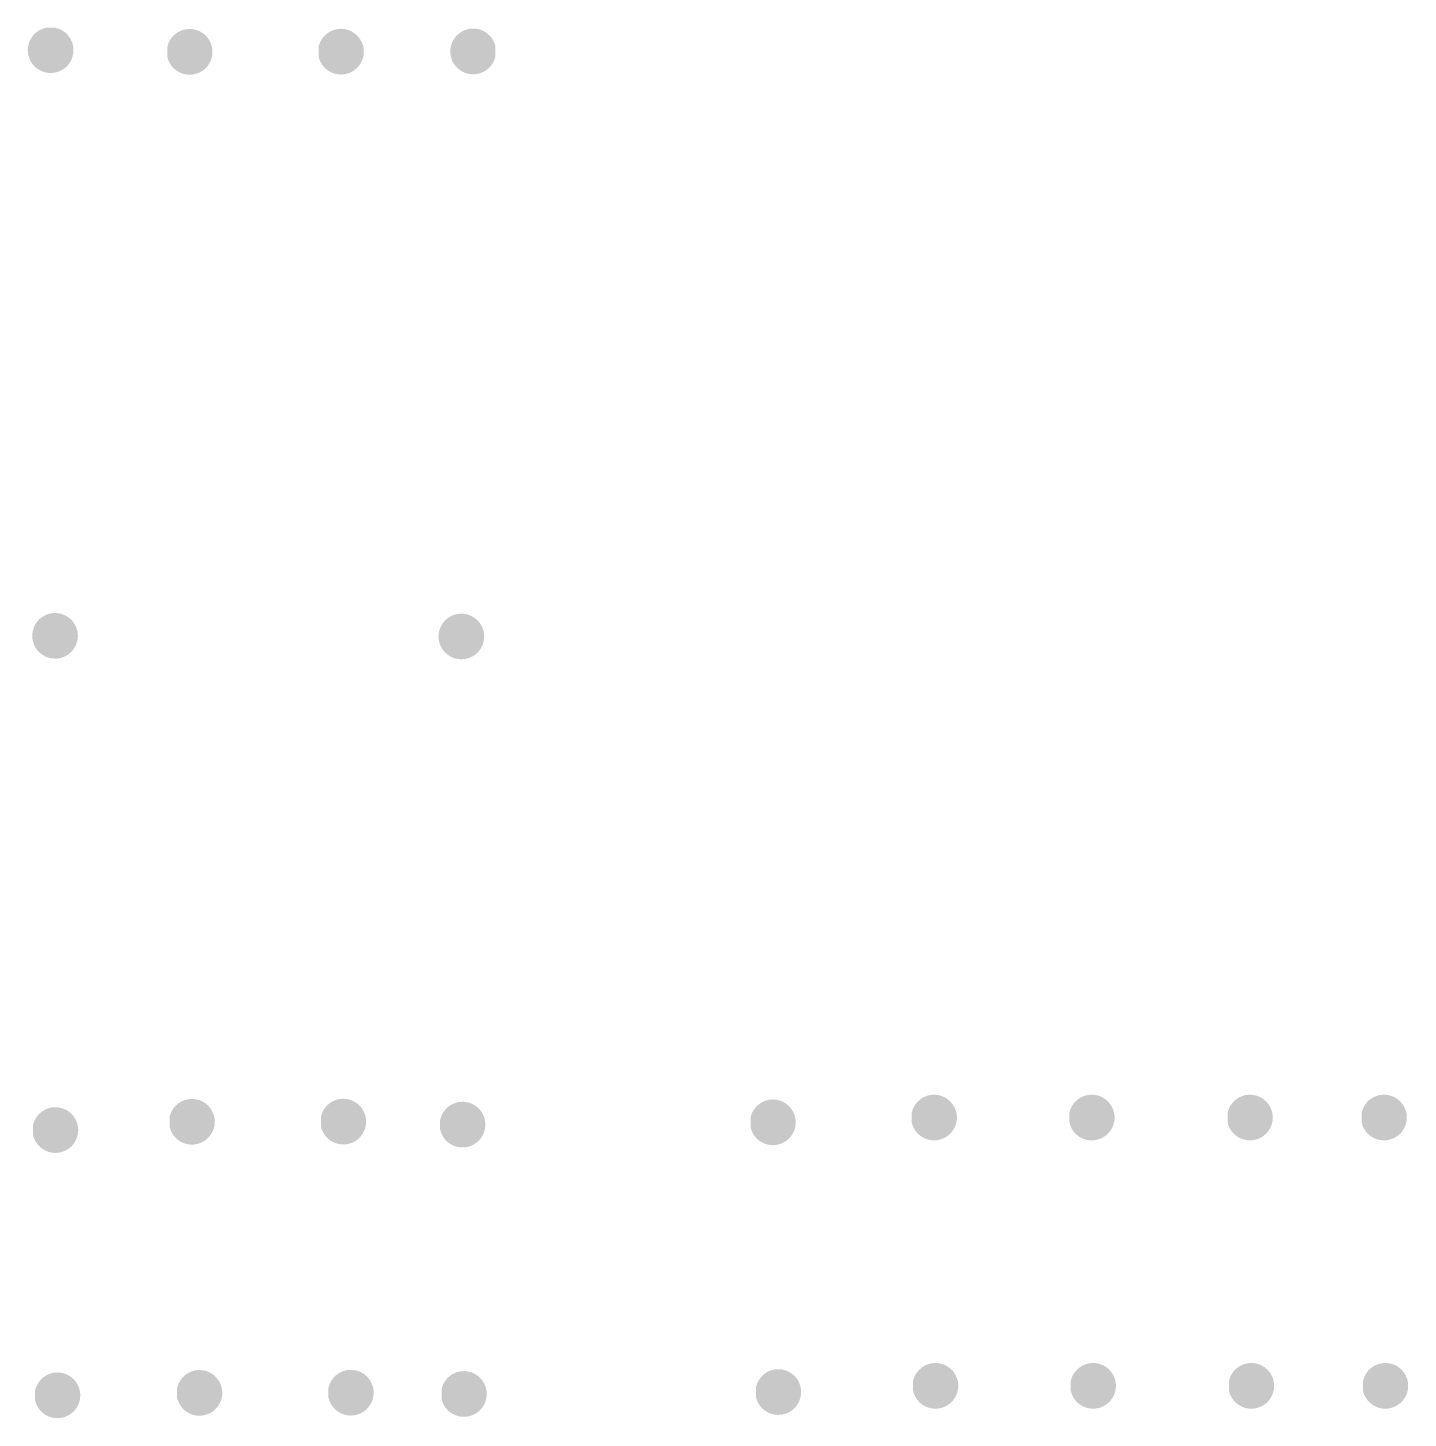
# Model space of a CAD drawing. Header units: inches. Extents: x 0 to 11487, y 0 to 10656.
# Drawn here: x 623.07 to 630.12, y 410.74 to 417.84 of the extents above; entities that cross this region are included whole.
import ezdxf

# ---------------------------------------------------------------- set-up
doc = ezdxf.new("R2010")
doc.units = ezdxf.units.IN
doc.header["$MEASUREMENT"] = 0
doc.layers.add('HATCH', color=7, linetype='Continuous')
pattern_1 = [(50, (211.243567963, 30.135967725), (7.172601826e-05, -6.275213498e-06), [7.5e-06, -8.25e-05]), (355, (211.24356796, 30.135967725), (-1.3875133361e-05, 7.521921337e-05), [6e-06, -6.6e-05]), (100.45144446, (211.24357394, 30.1359672), (5.7850884673e-05, 6.8943999097e-05), [6.3740192e-06, -7.01142112e-05]), (46.1842, (211.24356796, 30.135987725), (0.000106724133067, -1.6551928079e-05), [1.125e-05, -0.00012375]), (96.63563549, (211.24357686, 30.13598635), (9.3466194567e-05, 9.7411860077e-05), [9.5610342e-06, -0.000105171376]), (351.18416399, (211.24356796, 30.13598773), (9.3466194505e-05, 9.7411860027e-05), [9e-06, -9.90000001e-05]), (21, (211.243577963, 30.135982725), (5.9690705212e-05, -4.02618890665e-05), [7.5e-06, -8.25e-05]), (326, (211.24357796, 30.135982725), (2.4331533192e-05, 7.2515004505e-05), [6e-06, -6.6e-05]), (71.45144474, (211.24358294, 30.13597937), (8.4022237673e-05, 3.2253115281e-05), [6.374019e-06, -7.01142112e-05]), (37.5, (211.243567963, 30.135967725), (1.2159855317e-06, 3.32893853831e-05), [0, -6.52e-05, 0, -6.7e-05, 0, -6.625e-05]), (7.5, (211.243567963, 30.135967725), (2.63069537442e-05, 3.94411711882e-05), [0, -3.82e-05, 0, -6.37e-05, 0, -2.525e-05]), (327.5, (211.243545663, 30.135967725), (5.33822436172e-05, -2.2554871734e-06), [0, -2.5e-05, 0, -7.8e-05, 0, -0.0001035]), (317.5, (211.243535663, 30.135967725), (5.83186169342e-05, 1.00104982332e-05), [0, -3.25e-05, 0, -5.18e-05, 0, -7.35e-05])]

msp = doc.modelspace()

# ---------------------------------------------------------------- hatches: boundary and pattern name
at = {"layer": 'HATCH'}
h = msp.add_hatch(dxfattribs=at)
h.set_pattern_fill('AR-CONC', color=256, scale=1e-05)
h.set_pattern_definition(pattern_1)
h.paths.add_polyline_path([(623.21531, 417.83735), (623.1667, 417.83735, 0.1829373), (623.0972, 417.79264), (623.22616, 417.61188, 0.3272079), (623.30773, 417.72319, 0.3540366)])
h.paths.add_polyline_path([(623.0972, 417.79264, 0.1606919), (623.07428, 417.72319, 0.506923), (623.22616, 417.61188)])
h = msp.add_hatch(dxfattribs=at)
h.set_pattern_fill('AR-CONC', color=256, scale=1e-05, angle=90)
h.set_pattern_definition([(140, (1011.487717504, 5.767142906), (6.275213498e-06, 7.172601826e-05), [7.5e-06, -8.25e-05]), (85, (1011.4877175, 5.76714291), (-7.521921337e-05, -1.3875133361e-05), [6e-06, -6.6e-05]), (190.45144446, (1011.487718026, 5.767148884), (-6.8943999097e-05, 5.7850884673e-05), [6.3740192e-06, -7.01142112e-05]), (136.1842, (1011.4876975, 5.76714291), (1.6551928079e-05, 0.000106724133067), [1.125e-05, -0.00012375]), (186.63563549, (1011.48769888, 5.7671518), (-9.7411860077e-05, 9.3466194567e-05), [9.5610342e-06, -0.000105171376]), (81.18416399, (1011.4876975, 5.76714291), (-9.7411860027e-05, 9.3466194505e-05), [9e-06, -9.90000001e-05]), (111, (1011.487702504, 5.767152906), (4.02618890665e-05, 5.9690705212e-05), [7.5e-06, -8.25e-05]), (56, (1011.4877025, 5.76715291), (-7.2515004505e-05, 2.4331533192e-05), [6e-06, -6.6e-05]), (161.45144474, (1011.48770586, 5.76715788), (-3.2253115281e-05, 8.4022237673e-05), [6.374019e-06, -7.01142112e-05]), (127.5, (1011.487717504, 5.767142906), (-3.32893853831e-05, 1.2159855317e-06), [0, -6.52e-05, 0, -6.7e-05, 0, -6.625e-05]), (97.5, (1011.487717504, 5.767142906), (-3.94411711882e-05, 2.63069537442e-05), [0, -3.82e-05, 0, -6.37e-05, 0, -2.525e-05]), (57.5, (1011.487717504, 5.767120606), (2.2554871734e-06, 5.33822436172e-05), [0, -2.5e-05, 0, -7.8e-05, 0, -0.0001035]), (47.5, (1011.487717504, 5.767110606), (-1.00104982332e-05, 5.83186169342e-05), [0, -3.25e-05, 0, -5.18e-05, 0, -7.35e-05])])
h.paths.add_polyline_path([(623.78633, 417.73888), (623.78633, 417.69028, 0.1829373), (623.83104, 417.62077), (624.0118, 417.74973, 0.3272079), (623.9005, 417.8313, 0.3540366)])
h.paths.add_polyline_path([(623.83104, 417.62077, 0.1606919), (623.9005, 417.59786, 0.506923), (624.0118, 417.74973)])
h = msp.add_hatch(dxfattribs=at)
h.set_pattern_fill('AR-CONC', color=256, scale=1e-05, angle=90)
h.set_pattern_definition([(140, (1012.26046638, 5.76808447), (6.275213498e-06, 7.172601826e-05), [7.5e-06, -8.25e-05]), (85, (1012.26046638, 5.76808447), (-7.521921337e-05, -1.3875133361e-05), [6e-06, -6.6e-05]), (190.45144446, (1012.260466904, 5.76809045), (-6.8943999097e-05, 5.7850884673e-05), [6.3740192e-06, -7.01142112e-05]), (136.1842, (1012.26044638, 5.76808447), (1.6551928079e-05, 0.000106724133067), [1.125e-05, -0.00012375]), (186.63563549, (1012.26044776, 5.76809336), (-9.7411860077e-05, 9.3466194567e-05), [9.5610342e-06, -0.000105171376]), (81.18416399, (1012.26044638, 5.76808447), (-9.7411860027e-05, 9.3466194505e-05), [9e-06, -9.90000001e-05]), (111, (1012.26045138, 5.76809447), (4.02618890665e-05, 5.9690705212e-05), [7.5e-06, -8.25e-05]), (56, (1012.26045138, 5.76809447), (-7.2515004505e-05, 2.4331533192e-05), [6e-06, -6.6e-05]), (161.45144474, (1012.260454736, 5.768099445), (-3.2253115281e-05, 8.4022237673e-05), [6.374019e-06, -7.01142112e-05]), (127.5, (1012.26046638, 5.76808447), (-3.32893853831e-05, 1.2159855317e-06), [0, -6.52e-05, 0, -6.7e-05, 0, -6.625e-05]), (97.5, (1012.26046638, 5.76808447), (-3.94411711882e-05, 2.63069537442e-05), [0, -3.82e-05, 0, -6.37e-05, 0, -2.525e-05]), (57.5, (1012.26046638, 5.76806217), (2.2554871734e-06, 5.33822436172e-05), [0, -2.5e-05, 0, -7.8e-05, 0, -0.0001035]), (47.5, (1012.26046638, 5.76805217), (-1.00104982332e-05, 5.83186169342e-05), [0, -3.25e-05, 0, -5.18e-05, 0, -7.35e-05])])
h.paths.add_polyline_path([(624.55908, 417.73982), (624.55908, 417.69122, 0.1829373), (624.60379, 417.62171), (624.78455, 417.75067, 0.3272079), (624.67325, 417.83225, 0.3540366)])
h.paths.add_polyline_path([(624.60379, 417.62171, 0.1606919), (624.67325, 417.5988, 0.506923), (624.78455, 417.75067)])
h = msp.add_hatch(dxfattribs=at)
h.set_pattern_fill('AR-CONC', color=256, scale=1e-05)
h.set_pattern_definition(pattern_1)
h.paths.add_polyline_path([(625.4322, 417.79775, 0.6748326), (625.23144, 417.71674, 0.2834379), (625.29572, 417.61246)])
h.paths.add_polyline_path([(625.46137, 417.68831), (625.46137, 417.74517, 0.1310024), (625.4322, 417.79775), (625.29572, 417.61246, 0.4802233)])
h = msp.add_hatch(dxfattribs=at)
h.set_pattern_fill('AR-CONC', color=256, scale=1e-05)
h.set_pattern_definition(pattern_1)
h.paths.add_polyline_path([(623.33012, 414.73278, 1), (623.09667, 414.73278, 1)])
h.paths.add_polyline_path([(625.40475, 414.72944, 1), (625.1713, 414.72944, 1)])
h = msp.add_hatch(dxfattribs=at)
h.set_pattern_fill('AR-CONC', color=256, scale=1e-05, angle=90)
h.set_pattern_definition([(140, (1011.49947771, 0.30409786), (6.275213498e-06, 7.172601826e-05), [7.5e-06, -8.25e-05]), (85, (1011.49947771, 0.30409786), (-7.521921337e-05, -1.3875133361e-05), [6e-06, -6.6e-05]), (190.45144446, (1011.49947823, 0.30410384), (-6.8943999097e-05, 5.7850884673e-05), [6.3740192e-06, -7.01142112e-05]), (136.1842, (1011.49945771, 0.30409786), (1.6551928079e-05, 0.000106724133067), [1.125e-05, -0.00012375]), (186.63563549, (1011.49945909, 0.30410676), (-9.7411860077e-05, 9.3466194567e-05), [9.5610342e-06, -0.000105171376]), (81.18416399, (1011.49945771, 0.30409786), (-9.7411860027e-05, 9.3466194505e-05), [9e-06, -9.90000001e-05]), (111, (1011.49946271, 0.30410786), (4.02618890665e-05, 5.9690705212e-05), [7.5e-06, -8.25e-05]), (56, (1011.49946271, 0.30410786), (-7.2515004505e-05, 2.4331533192e-05), [6e-06, -6.6e-05]), (161.45144474, (1011.49946606, 0.30411284), (-3.2253115281e-05, 8.4022237673e-05), [6.374019e-06, -7.01142112e-05]), (127.5, (1011.499477708, 0.304097863), (-3.32893853831e-05, 1.2159855317e-06), [0, -6.52e-05, 0, -6.7e-05, 0, -6.625e-05]), (97.5, (1011.499477708, 0.304097863), (-3.94411711882e-05, 2.63069537442e-05), [0, -3.82e-05, 0, -6.37e-05, 0, -2.525e-05]), (57.5, (1011.499477708, 0.304075563), (2.2554871734e-06, 5.33822436172e-05), [0, -2.5e-05, 0, -7.8e-05, 0, -0.0001035]), (47.5, (1011.49947771, 0.304065563), (-1.00104982332e-05, 5.83186169342e-05), [0, -3.25e-05, 0, -5.18e-05, 0, -7.35e-05])])
h.paths.add_polyline_path([(623.7981, 412.27584), (623.7981, 412.22723, 0.1829373), (623.84281, 412.15773), (624.02356, 412.28669, 0.3272079), (623.91226, 412.36826, 0.3540366)])
h.paths.add_polyline_path([(623.84281, 412.15773, 0.1606919), (623.91226, 412.13481, 0.506923), (624.02356, 412.28669)])
h = msp.add_hatch(dxfattribs=at)
h.set_pattern_fill('AR-CONC', color=256, scale=1e-05, angle=90)
h.set_pattern_definition([(140, (1012.272226585, 0.30503943), (6.275213498e-06, 7.172601826e-05), [7.5e-06, -8.25e-05]), (85, (1012.272226585, 0.30503943), (-7.521921337e-05, -1.3875133361e-05), [6e-06, -6.6e-05]), (190.45144446, (1012.27222711, 0.305045405), (-6.8943999097e-05, 5.7850884673e-05), [6.3740192e-06, -7.01142112e-05]), (136.1842, (1012.272206585, 0.30503943), (1.6551928079e-05, 0.000106724133067), [1.125e-05, -0.00012375]), (186.63563549, (1012.27220796, 0.30504832), (-9.7411860077e-05, 9.3466194567e-05), [9.5610342e-06, -0.000105171376]), (81.18416399, (1012.27220659, 0.30503943), (-9.7411860027e-05, 9.3466194505e-05), [9e-06, -9.90000001e-05]), (111, (1012.272211585, 0.30504943), (4.02618890665e-05, 5.9690705212e-05), [7.5e-06, -8.25e-05]), (56, (1012.272211585, 0.30504943), (-7.2515004505e-05, 2.4331533192e-05), [6e-06, -6.6e-05]), (161.45144474, (1012.27221494, 0.3050544), (-3.2253115281e-05, 8.4022237673e-05), [6.374019e-06, -7.01142112e-05]), (127.5, (1012.272226585, 0.305039428), (-3.32893853831e-05, 1.2159855317e-06), [0, -6.52e-05, 0, -6.7e-05, 0, -6.625e-05]), (97.5, (1012.272226585, 0.305039428), (-3.94411711882e-05, 2.63069537442e-05), [0, -3.82e-05, 0, -6.37e-05, 0, -2.525e-05]), (57.5, (1012.272226585, 0.305017128), (2.2554871734e-06, 5.33822436172e-05), [0, -2.5e-05, 0, -7.8e-05, 0, -0.0001035]), (47.5, (1012.272226585, 0.305007128), (-1.00104982332e-05, 5.83186169342e-05), [0, -3.25e-05, 0, -5.18e-05, 0, -7.35e-05])])
h.paths.add_polyline_path([(624.57084, 412.27678), (624.57084, 412.22818, 0.1829373), (624.61555, 412.15867), (624.79631, 412.28763, 0.3272079), (624.68501, 412.3692, 0.3540366)])
h.paths.add_polyline_path([(624.61555, 412.15867, 0.1606919), (624.68501, 412.13575, 0.506923), (624.79631, 412.28763)])
h = msp.add_hatch(dxfattribs=at)
h.set_pattern_fill('AR-CONC', color=256, scale=1e-05, angle=90)
h.set_pattern_definition([(140, (1012.88120715, 0.28976524), (6.275213498e-06, 7.172601826e-05), [7.5e-06, -8.25e-05]), (85, (1012.88120715, 0.28976524), (-7.521921337e-05, -1.3875133361e-05), [6e-06, -6.6e-05]), (190.45144446, (1012.88120767, 0.289771215), (-6.8943999097e-05, 5.7850884673e-05), [6.3740192e-06, -7.01142112e-05]), (136.1842, (1012.88118715, 0.28976524), (1.6551928079e-05, 0.000106724133067), [1.125e-05, -0.00012375]), (186.63563549, (1012.88118853, 0.28977413), (-9.7411860077e-05, 9.3466194567e-05), [9.5610342e-06, -0.000105171376]), (81.18416399, (1012.88118715, 0.28976524), (-9.7411860027e-05, 9.3466194505e-05), [9e-06, -9.90000001e-05]), (111, (1012.88119215, 0.28977524), (4.02618890665e-05, 5.9690705212e-05), [7.5e-06, -8.25e-05]), (56, (1012.88119215, 0.28977524), (-7.2515004505e-05, 2.4331533192e-05), [6e-06, -6.6e-05]), (161.45144474, (1012.881195506, 0.28978021), (-3.2253115281e-05, 8.4022237673e-05), [6.374019e-06, -7.01142112e-05]), (127.5, (1012.88120715, 0.289765238), (-3.32893853831e-05, 1.2159855317e-06), [0, -6.52e-05, 0, -6.7e-05, 0, -6.625e-05]), (97.5, (1012.88120715, 0.289765238), (-3.94411711882e-05, 2.63069537442e-05), [0, -3.82e-05, 0, -6.37e-05, 0, -2.525e-05]), (57.5, (1012.88120715, 0.289742938), (2.2554871734e-06, 5.33822436172e-05), [0, -2.5e-05, 0, -7.8e-05, 0, -0.0001035]), (47.5, (1012.88120715, 0.28973294), (-1.00104982332e-05, 5.83186169342e-05), [0, -3.25e-05, 0, -5.18e-05, 0, -7.35e-05])])
h.paths.add_polyline_path([(625.17982, 412.2615), (625.17982, 412.2129, 0.1829373), (625.22453, 412.14339), (625.40529, 412.27235, 0.3272079), (625.29399, 412.35393, 0.3540366)])
h.paths.add_polyline_path([(625.22453, 412.14339, 0.1606919), (625.29399, 412.12048, 0.506923), (625.40529, 412.27235)])
h = msp.add_hatch(dxfattribs=at)
h.set_pattern_fill('AR-CONC', color=256, scale=1e-05, angle=90)
h.set_pattern_definition([(140, (1014.46601372, 0.30133662), (6.275213498e-06, 7.172601826e-05), [7.5e-06, -8.25e-05]), (85, (1014.46601372, 0.30133662), (-7.521921337e-05, -1.3875133361e-05), [6e-06, -6.6e-05]), (190.45144446, (1014.466014246, 0.301342595), (-6.8943999097e-05, 5.7850884673e-05), [6.3740192e-06, -7.01142112e-05]), (136.1842, (1014.46599372, 0.30133662), (1.6551928079e-05, 0.000106724133067), [1.125e-05, -0.00012375]), (186.63563549, (1014.4659951, 0.30134551), (-9.7411860077e-05, 9.3466194567e-05), [9.5610342e-06, -0.000105171376]), (81.18416399, (1014.46599372, 0.30133662), (-9.7411860027e-05, 9.3466194505e-05), [9e-06, -9.90000001e-05]), (111, (1014.46599872, 0.30134662), (4.02618890665e-05, 5.9690705212e-05), [7.5e-06, -8.25e-05]), (56, (1014.46599872, 0.30134662), (-7.2515004505e-05, 2.4331533192e-05), [6e-06, -6.6e-05]), (161.45144474, (1014.46600208, 0.30135159), (-3.2253115281e-05, 8.4022237673e-05), [6.374019e-06, -7.01142112e-05]), (127.5, (1014.466013723, 0.301336618), (-3.32893853831e-05, 1.2159855317e-06), [0, -6.52e-05, 0, -6.7e-05, 0, -6.625e-05]), (97.5, (1014.466013723, 0.301336618), (-3.94411711882e-05, 2.63069537442e-05), [0, -3.82e-05, 0, -6.37e-05, 0, -2.525e-05]), (57.5, (1014.466013723, 0.301314318), (2.2554871734e-06, 5.33822436172e-05), [0, -2.5e-05, 0, -7.8e-05, 0, -0.0001035]), (47.5, (1014.466013723, 0.30130432), (-1.00104982332e-05, 5.83186169342e-05), [0, -3.25e-05, 0, -5.18e-05, 0, -7.35e-05])])
h.paths.add_polyline_path([(626.76463, 412.27308), (626.76463, 412.22447, 0.1829373), (626.80934, 412.15497), (626.9901, 412.28392, 0.3272079), (626.8788, 412.3655, 0.3540366)])
h.paths.add_polyline_path([(626.80934, 412.15497, 0.1606919), (626.8788, 412.13205, 0.506923), (626.9901, 412.28392)])
h = msp.add_hatch(dxfattribs=at)
h.set_pattern_fill('AR-CONC', color=256, scale=1e-05, angle=90)
h.set_pattern_definition([(140, (1015.28891834, 0.325771576), (6.275213498e-06, 7.172601826e-05), [7.5e-06, -8.25e-05]), (85, (1015.28891834, 0.325771576), (-7.521921337e-05, -1.3875133361e-05), [6e-06, -6.6e-05]), (190.45144446, (1015.28891886, 0.32577755), (-6.8943999097e-05, 5.7850884673e-05), [6.3740192e-06, -7.01142112e-05]), (136.1842, (1015.28889834, 0.32577158), (1.6551928079e-05, 0.000106724133067), [1.125e-05, -0.00012375]), (186.63563549, (1015.28889972, 0.32578047), (-9.7411860077e-05, 9.3466194567e-05), [9.5610342e-06, -0.000105171376]), (81.18416399, (1015.28889834, 0.32577158), (-9.7411860027e-05, 9.3466194505e-05), [9e-06, -9.90000001e-05]), (111, (1015.28890334, 0.325781576), (4.02618890665e-05, 5.9690705212e-05), [7.5e-06, -8.25e-05]), (56, (1015.28890334, 0.325781576), (-7.2515004505e-05, 2.4331533192e-05), [6e-06, -6.6e-05]), (161.45144474, (1015.28890669, 0.32578655), (-3.2253115281e-05, 8.4022237673e-05), [6.374019e-06, -7.01142112e-05]), (127.5, (1015.288918337, 0.325771576), (-3.32893853831e-05, 1.2159855317e-06), [0, -6.52e-05, 0, -6.7e-05, 0, -6.625e-05]), (97.5, (1015.288918337, 0.325771576), (-3.94411711882e-05, 2.63069537442e-05), [0, -3.82e-05, 0, -6.37e-05, 0, -2.525e-05]), (57.5, (1015.288918337, 0.325749276), (2.2554871734e-06, 5.33822436172e-05), [0, -2.5e-05, 0, -7.8e-05, 0, -0.0001035]), (47.5, (1015.288918337, 0.325739276), (-1.00104982332e-05, 5.83186169342e-05), [0, -3.25e-05, 0, -5.18e-05, 0, -7.35e-05])])
h.paths.add_polyline_path([(627.58754, 412.29751), (627.58754, 412.24891, 0.1829373), (627.63225, 412.1794), (627.81301, 412.30836, 0.3272079), (627.7017, 412.38993, 0.3540366)])
h.paths.add_polyline_path([(627.63225, 412.1794, 0.1606919), (627.7017, 412.15649, 0.506923), (627.81301, 412.30836)])
h = msp.add_hatch(dxfattribs=at)
h.set_pattern_fill('AR-CONC', color=256, scale=1e-05, angle=90)
h.set_pattern_definition([(140, (1016.094058695, 0.325771576), (6.275213498e-06, 7.172601826e-05), [7.5e-06, -8.25e-05]), (85, (1016.094058695, 0.325771576), (-7.521921337e-05, -1.3875133361e-05), [6e-06, -6.6e-05]), (190.45144446, (1016.09405922, 0.32577755), (-6.8943999097e-05, 5.7850884673e-05), [6.3740192e-06, -7.01142112e-05]), (136.1842, (1016.094038695, 0.32577158), (1.6551928079e-05, 0.000106724133067), [1.125e-05, -0.00012375]), (186.63563549, (1016.09404007, 0.32578047), (-9.7411860077e-05, 9.3466194567e-05), [9.5610342e-06, -0.000105171376]), (81.18416399, (1016.0940387, 0.32577158), (-9.7411860027e-05, 9.3466194505e-05), [9e-06, -9.90000001e-05]), (111, (1016.094043695, 0.325781576), (4.02618890665e-05, 5.9690705212e-05), [7.5e-06, -8.25e-05]), (56, (1016.094043695, 0.325781576), (-7.2515004505e-05, 2.4331533192e-05), [6e-06, -6.6e-05]), (161.45144474, (1016.09404705, 0.32578655), (-3.2253115281e-05, 8.4022237673e-05), [6.374019e-06, -7.01142112e-05]), (127.5, (1016.094058695, 0.325771576), (-3.32893853831e-05, 1.2159855317e-06), [0, -6.52e-05, 0, -6.7e-05, 0, -6.625e-05]), (97.5, (1016.094058695, 0.325771576), (-3.94411711882e-05, 2.63069537442e-05), [0, -3.82e-05, 0, -6.37e-05, 0, -2.525e-05]), (57.5, (1016.094058695, 0.325749276), (2.2554871734e-06, 5.33822436172e-05), [0, -2.5e-05, 0, -7.8e-05, 0, -0.0001035]), (47.5, (1016.094058695, 0.325739276), (-1.00104982332e-05, 5.83186169342e-05), [0, -3.25e-05, 0, -5.18e-05, 0, -7.35e-05])])
h.paths.add_polyline_path([(628.39268, 412.29751), (628.39268, 412.24891, 0.1829373), (628.43739, 412.1794), (628.61815, 412.30836, 0.3272079), (628.50684, 412.38993, 0.3540366)])
h.paths.add_polyline_path([(628.43739, 412.1794, 0.1606919), (628.50684, 412.15649, 0.506923), (628.61815, 412.30836)])
h = msp.add_hatch(dxfattribs=at)
h.set_pattern_fill('AR-CONC', color=256, scale=1e-05, angle=90)
h.set_pattern_definition([(140, (1016.901780393, 0.325771576), (6.275213498e-06, 7.172601826e-05), [7.5e-06, -8.25e-05]), (85, (1016.90178039, 0.325771576), (-7.521921337e-05, -1.3875133361e-05), [6e-06, -6.6e-05]), (190.45144446, (1016.901780916, 0.32577755), (-6.8943999097e-05, 5.7850884673e-05), [6.3740192e-06, -7.01142112e-05]), (136.1842, (1016.90176039, 0.32577158), (1.6551928079e-05, 0.000106724133067), [1.125e-05, -0.00012375]), (186.63563549, (1016.90176177, 0.32578047), (-9.7411860077e-05, 9.3466194567e-05), [9.5610342e-06, -0.000105171376]), (81.18416399, (1016.90176039, 0.32577158), (-9.7411860027e-05, 9.3466194505e-05), [9e-06, -9.90000001e-05]), (111, (1016.901765393, 0.325781576), (4.02618890665e-05, 5.9690705212e-05), [7.5e-06, -8.25e-05]), (56, (1016.90176539, 0.325781576), (-7.2515004505e-05, 2.4331533192e-05), [6e-06, -6.6e-05]), (161.45144474, (1016.90176875, 0.32578655), (-3.2253115281e-05, 8.4022237673e-05), [6.374019e-06, -7.01142112e-05]), (127.5, (1016.901780393, 0.325771576), (-3.32893853831e-05, 1.2159855317e-06), [0, -6.52e-05, 0, -6.7e-05, 0, -6.625e-05]), (97.5, (1016.901780393, 0.325771576), (-3.94411711882e-05, 2.63069537442e-05), [0, -3.82e-05, 0, -6.37e-05, 0, -2.525e-05]), (57.5, (1016.901780393, 0.325749276), (2.2554871734e-06, 5.33822436172e-05), [0, -2.5e-05, 0, -7.8e-05, 0, -0.0001035]), (47.5, (1016.901780393, 0.325739276), (-1.00104982332e-05, 5.83186169342e-05), [0, -3.25e-05, 0, -5.18e-05, 0, -7.35e-05])])
h.paths.add_polyline_path([(629.2004, 412.29751), (629.2004, 412.24891, 0.1829373), (629.24511, 412.1794), (629.42587, 412.30836, 0.3272079), (629.31456, 412.38993, 0.3540366)])
h.paths.add_polyline_path([(629.24511, 412.1794, 0.1606919), (629.31456, 412.15649, 0.506923), (629.42587, 412.30836)])
h = msp.add_hatch(dxfattribs=at)
h.set_pattern_fill('AR-CONC', color=256, scale=1e-05, angle=90)
h.set_pattern_definition([(140, (1017.58629256, 0.325771576), (6.275213498e-06, 7.172601826e-05), [7.5e-06, -8.25e-05]), (85, (1017.58629256, 0.325771576), (-7.521921337e-05, -1.3875133361e-05), [6e-06, -6.6e-05]), (190.45144446, (1017.586293085, 0.32577755), (-6.8943999097e-05, 5.7850884673e-05), [6.3740192e-06, -7.01142112e-05]), (136.1842, (1017.58627256, 0.32577158), (1.6551928079e-05, 0.000106724133067), [1.125e-05, -0.00012375]), (186.63563549, (1017.58627394, 0.32578047), (-9.7411860077e-05, 9.3466194567e-05), [9.5610342e-06, -0.000105171376]), (81.18416399, (1017.58627256, 0.32577158), (-9.7411860027e-05, 9.3466194505e-05), [9e-06, -9.90000001e-05]), (111, (1017.58627756, 0.325781576), (4.02618890665e-05, 5.9690705212e-05), [7.5e-06, -8.25e-05]), (56, (1017.58627756, 0.325781576), (-7.2515004505e-05, 2.4331533192e-05), [6e-06, -6.6e-05]), (161.45144474, (1017.58628092, 0.32578655), (-3.2253115281e-05, 8.4022237673e-05), [6.374019e-06, -7.01142112e-05]), (127.5, (1017.586292562, 0.325771576), (-3.32893853831e-05, 1.2159855317e-06), [0, -6.52e-05, 0, -6.7e-05, 0, -6.625e-05]), (97.5, (1017.586292562, 0.325771576), (-3.94411711882e-05, 2.63069537442e-05), [0, -3.82e-05, 0, -6.37e-05, 0, -2.525e-05]), (57.5, (1017.586292562, 0.325749276), (2.2554871734e-06, 5.33822436172e-05), [0, -2.5e-05, 0, -7.8e-05, 0, -0.0001035]), (47.5, (1017.58629256, 0.325739276), (-1.00104982332e-05, 5.83186169342e-05), [0, -3.25e-05, 0, -5.18e-05, 0, -7.35e-05])])
h.paths.add_polyline_path([(629.88491, 412.29751), (629.88491, 412.24891, 0.1829373), (629.92962, 412.1794), (630.11038, 412.30836, 0.3272079), (629.99908, 412.38993, 0.3540366)])
h.paths.add_polyline_path([(629.92962, 412.1794, 0.1606919), (629.99908, 412.15649, 0.506923), (630.11038, 412.30836)])
h = msp.add_hatch(dxfattribs=at)
h.set_pattern_fill('AR-CONC', color=256, scale=1e-05, angle=90)
h.set_pattern_definition([(140, (1010.8021876, 0.261840614), (6.275213498e-06, 7.172601826e-05), [7.5e-06, -8.25e-05]), (85, (1010.8021876, 0.261840614), (-7.521921337e-05, -1.3875133361e-05), [6e-06, -6.6e-05]), (190.45144446, (1010.80218812, 0.26184659), (-6.8943999097e-05, 5.7850884673e-05), [6.3740192e-06, -7.01142112e-05]), (136.1842, (1010.8021676, 0.26184061), (1.6551928079e-05, 0.000106724133067), [1.125e-05, -0.00012375]), (186.63563549, (1010.80216898, 0.26184951), (-9.7411860077e-05, 9.3466194567e-05), [9.5610342e-06, -0.000105171376]), (81.18416399, (1010.8021676, 0.26184061), (-9.7411860027e-05, 9.3466194505e-05), [9e-06, -9.90000001e-05]), (111, (1010.8021726, 0.261850614), (4.02618890665e-05, 5.9690705212e-05), [7.5e-06, -8.25e-05]), (56, (1010.8021726, 0.261850614), (-7.2515004505e-05, 2.4331533192e-05), [6e-06, -6.6e-05]), (161.45144474, (1010.802175954, 0.26185559), (-3.2253115281e-05, 8.4022237673e-05), [6.374019e-06, -7.01142112e-05]), (127.5, (1010.8021876, 0.261840614), (-3.32893853831e-05, 1.2159855317e-06), [0, -6.52e-05, 0, -6.7e-05, 0, -6.625e-05]), (97.5, (1010.8021876, 0.261840614), (-3.94411711882e-05, 2.63069537442e-05), [0, -3.82e-05, 0, -6.37e-05, 0, -2.525e-05]), (57.5, (1010.8021876, 0.261818314), (2.2554871734e-06, 5.33822436172e-05), [0, -2.5e-05, 0, -7.8e-05, 0, -0.0001035]), (47.5, (1010.8021876, 0.261808314), (-1.00104982332e-05, 5.83186169342e-05), [0, -3.25e-05, 0, -5.18e-05, 0, -7.35e-05])])
h.paths.add_polyline_path([(623.10081, 412.23358), (623.10081, 412.18498, 0.1829373), (623.14552, 412.11547), (623.32627, 412.24443, 0.3272079), (623.21497, 412.326, 0.3540366)])
h.paths.add_polyline_path([(623.14552, 412.11547, 0.1606919), (623.21497, 412.09256, 0.506923), (623.32627, 412.24443)])
h = msp.add_hatch(dxfattribs=at)
h.set_pattern_fill('AR-CONC', color=256, scale=1e-05, angle=90)
h.set_pattern_definition([(140, (1011.53795868, -1.080108193), (6.275213498e-06, 7.172601826e-05), [7.5e-06, -8.25e-05]), (85, (1011.53795868, -1.08010819), (-7.521921337e-05, -1.3875133361e-05), [6e-06, -6.6e-05]), (190.45144446, (1011.537959204, -1.080102216), (-6.8943999097e-05, 5.7850884673e-05), [6.3740192e-06, -7.01142112e-05]), (136.1842, (1011.53793868, -1.08010819), (1.6551928079e-05, 0.000106724133067), [1.125e-05, -0.00012375]), (186.63563549, (1011.53794006, -1.0800993), (-9.7411860077e-05, 9.3466194567e-05), [9.5610342e-06, -0.000105171376]), (81.18416399, (1011.53793868, -1.08010819), (-9.7411860027e-05, 9.3466194505e-05), [9e-06, -9.90000001e-05]), (111, (1011.53794368, -1.080098193), (4.02618890665e-05, 5.9690705212e-05), [7.5e-06, -8.25e-05]), (56, (1011.53794368, -1.08009819), (-7.2515004505e-05, 2.4331533192e-05), [6e-06, -6.6e-05]), (161.45144474, (1011.537947036, -1.08009322), (-3.2253115281e-05, 8.4022237673e-05), [6.374019e-06, -7.01142112e-05]), (127.5, (1011.53795868, -1.080108193), (-3.32893853831e-05, 1.2159855317e-06), [0, -6.52e-05, 0, -6.7e-05, 0, -6.625e-05]), (97.5, (1011.53795868, -1.080108193), (-3.94411711882e-05, 2.63069537442e-05), [0, -3.82e-05, 0, -6.37e-05, 0, -2.525e-05]), (57.5, (1011.53795868, -1.080130493), (2.2554871734e-06, 5.33822436172e-05), [0, -2.5e-05, 0, -7.8e-05, 0, -0.0001035]), (47.5, (1011.53795868, -1.080140493), (-1.00104982332e-05, 5.83186169342e-05), [0, -3.25e-05, 0, -5.18e-05, 0, -7.35e-05])])
h.paths.add_polyline_path([(623.83658, 410.89163), (623.83658, 410.84303, 0.1829373), (623.88129, 410.77352), (624.06205, 410.90248, 0.3272079), (623.95074, 410.98405, 0.3540366)])
h.paths.add_polyline_path([(623.88129, 410.77352, 0.1606919), (623.95074, 410.75061, 0.506923), (624.06205, 410.90248)])
h = msp.add_hatch(dxfattribs=at)
h.set_pattern_fill('AR-CONC', color=256, scale=1e-05, angle=90)
h.set_pattern_definition([(140, (1012.31070756, -1.07916663), (6.275213498e-06, 7.172601826e-05), [7.5e-06, -8.25e-05]), (85, (1012.31070756, -1.07916663), (-7.521921337e-05, -1.3875133361e-05), [6e-06, -6.6e-05]), (190.45144446, (1012.31070808, -1.07916065), (-6.8943999097e-05, 5.7850884673e-05), [6.3740192e-06, -7.01142112e-05]), (136.1842, (1012.31068756, -1.07916663), (1.6551928079e-05, 0.000106724133067), [1.125e-05, -0.00012375]), (186.63563549, (1012.31068894, -1.07915773), (-9.7411860077e-05, 9.3466194567e-05), [9.5610342e-06, -0.000105171376]), (81.18416399, (1012.31068756, -1.07916663), (-9.7411860027e-05, 9.3466194505e-05), [9e-06, -9.90000001e-05]), (111, (1012.31069256, -1.07915663), (4.02618890665e-05, 5.9690705212e-05), [7.5e-06, -8.25e-05]), (56, (1012.31069256, -1.07915663), (-7.2515004505e-05, 2.4331533192e-05), [6e-06, -6.6e-05]), (161.45144474, (1012.310695914, -1.079151654), (-3.2253115281e-05, 8.4022237673e-05), [6.374019e-06, -7.01142112e-05]), (127.5, (1012.310707558, -1.079166629), (-3.32893853831e-05, 1.2159855317e-06), [0, -6.52e-05, 0, -6.7e-05, 0, -6.625e-05]), (97.5, (1012.31070756, -1.07916663), (-3.94411711882e-05, 2.63069537442e-05), [0, -3.82e-05, 0, -6.37e-05, 0, -2.525e-05]), (57.5, (1012.310707558, -1.079188929), (2.2554871734e-06, 5.33822436172e-05), [0, -2.5e-05, 0, -7.8e-05, 0, -0.0001035]), (47.5, (1012.31070756, -1.07919893), (-1.00104982332e-05, 5.83186169342e-05), [0, -3.25e-05, 0, -5.18e-05, 0, -7.35e-05])])
h.paths.add_polyline_path([(624.60932, 410.89257), (624.60932, 410.84397, 0.1829373), (624.65403, 410.77446), (624.83479, 410.90342, 0.3272079), (624.72349, 410.98499, 0.3540366)])
h.paths.add_polyline_path([(624.65403, 410.77446, 0.1606919), (624.72349, 410.75155, 0.506923), (624.83479, 410.90342)])
h = msp.add_hatch(dxfattribs=at)
h.set_pattern_fill('AR-CONC', color=256, scale=1e-05, angle=90)
h.set_pattern_definition([(140, (1014.493425966, -1.075840117), (6.275213498e-06, 7.172601826e-05), [7.5e-06, -8.25e-05]), (85, (1014.49342597, -1.07584012), (-7.521921337e-05, -1.3875133361e-05), [6e-06, -6.6e-05]), (190.45144446, (1014.49342649, -1.07583414), (-6.8943999097e-05, 5.7850884673e-05), [6.3740192e-06, -7.01142112e-05]), (136.1842, (1014.49340597, -1.07584012), (1.6551928079e-05, 0.000106724133067), [1.125e-05, -0.00012375]), (186.63563549, (1014.49340735, -1.07583122), (-9.7411860077e-05, 9.3466194567e-05), [9.5610342e-06, -0.000105171376]), (81.18416399, (1014.49340597, -1.07584012), (-9.7411860027e-05, 9.3466194505e-05), [9e-06, -9.90000001e-05]), (111, (1014.493410966, -1.075830117), (4.02618890665e-05, 5.9690705212e-05), [7.5e-06, -8.25e-05]), (56, (1014.49341097, -1.07583012), (-7.2515004505e-05, 2.4331533192e-05), [6e-06, -6.6e-05]), (161.45144474, (1014.49341432, -1.07582514), (-3.2253115281e-05, 8.4022237673e-05), [6.374019e-06, -7.01142112e-05]), (127.5, (1014.493425966, -1.075840117), (-3.32893853831e-05, 1.2159855317e-06), [0, -6.52e-05, 0, -6.7e-05, 0, -6.625e-05]), (97.5, (1014.493425966, -1.075840117), (-3.94411711882e-05, 2.63069537442e-05), [0, -3.82e-05, 0, -6.37e-05, 0, -2.525e-05]), (57.5, (1014.493425966, -1.075862417), (2.2554871734e-06, 5.33822436172e-05), [0, -2.5e-05, 0, -7.8e-05, 0, -0.0001035]), (47.5, (1014.493425966, -1.075872417), (-1.00104982332e-05, 5.83186169342e-05), [0, -3.25e-05, 0, -5.18e-05, 0, -7.35e-05])])
h.paths.add_polyline_path([(626.79204, 410.8959), (626.79204, 410.8473, 0.1829373), (626.83675, 410.77779), (627.01751, 410.90675, 0.3272079), (626.90621, 410.98832, 0.3540366)])
h.paths.add_polyline_path([(626.83675, 410.77779, 0.1606919), (626.90621, 410.75488, 0.506923), (627.01751, 410.90675)])
h = msp.add_hatch(dxfattribs=at)
h.set_pattern_fill('AR-CONC', color=256, scale=1e-05, angle=90)
h.set_pattern_definition([(140, (1015.295916386, -1.04421411), (6.275213498e-06, 7.172601826e-05), [7.5e-06, -8.25e-05]), (85, (1015.295916386, -1.04421411), (-7.521921337e-05, -1.3875133361e-05), [6e-06, -6.6e-05]), (190.45144446, (1015.29591691, -1.044208134), (-6.8943999097e-05, 5.7850884673e-05), [6.3740192e-06, -7.01142112e-05]), (136.1842, (1015.295896386, -1.04421411), (1.6551928079e-05, 0.000106724133067), [1.125e-05, -0.00012375]), (186.63563549, (1015.29589776, -1.04420522), (-9.7411860077e-05, 9.3466194567e-05), [9.5610342e-06, -0.000105171376]), (81.18416399, (1015.29589639, -1.04421411), (-9.7411860027e-05, 9.3466194505e-05), [9e-06, -9.90000001e-05]), (111, (1015.295901386, -1.04420411), (4.02618890665e-05, 5.9690705212e-05), [7.5e-06, -8.25e-05]), (56, (1015.295901386, -1.04420411), (-7.2515004505e-05, 2.4331533192e-05), [6e-06, -6.6e-05]), (161.45144474, (1015.29590474, -1.04419914), (-3.2253115281e-05, 8.4022237673e-05), [6.374019e-06, -7.01142112e-05]), (127.5, (1015.295916386, -1.044214112), (-3.32893853831e-05, 1.2159855317e-06), [0, -6.52e-05, 0, -6.7e-05, 0, -6.625e-05]), (97.5, (1015.295916386, -1.04421411), (-3.94411711882e-05, 2.63069537442e-05), [0, -3.82e-05, 0, -6.37e-05, 0, -2.525e-05]), (57.5, (1015.295916386, -1.044236412), (2.2554871734e-06, 5.33822436172e-05), [0, -2.5e-05, 0, -7.8e-05, 0, -0.0001035]), (47.5, (1015.295916386, -1.04424641), (-1.00104982332e-05, 5.83186169342e-05), [0, -3.25e-05, 0, -5.18e-05, 0, -7.35e-05])])
h.paths.add_polyline_path([(627.59453, 410.92753), (627.59453, 410.87892, 0.1829373), (627.63924, 410.80941), (627.82, 410.93837, 0.3272079), (627.7087, 411.01995, 0.3540366)])
h.paths.add_polyline_path([(627.63924, 410.80941, 0.1606919), (627.7087, 410.7865, 0.506923), (627.82, 410.93837)])
h = msp.add_hatch(dxfattribs=at)
h.set_pattern_fill('AR-CONC', color=256, scale=1e-05, angle=90)
h.set_pattern_definition([(140, (1016.10105674, -1.04421411), (6.275213498e-06, 7.172601826e-05), [7.5e-06, -8.25e-05]), (85, (1016.10105674, -1.04421411), (-7.521921337e-05, -1.3875133361e-05), [6e-06, -6.6e-05]), (190.45144446, (1016.101057266, -1.044208134), (-6.8943999097e-05, 5.7850884673e-05), [6.3740192e-06, -7.01142112e-05]), (136.1842, (1016.10103674, -1.04421411), (1.6551928079e-05, 0.000106724133067), [1.125e-05, -0.00012375]), (186.63563549, (1016.10103812, -1.04420522), (-9.7411860077e-05, 9.3466194567e-05), [9.5610342e-06, -0.000105171376]), (81.18416399, (1016.10103674, -1.04421411), (-9.7411860027e-05, 9.3466194505e-05), [9e-06, -9.90000001e-05]), (111, (1016.10104174, -1.04420411), (4.02618890665e-05, 5.9690705212e-05), [7.5e-06, -8.25e-05]), (56, (1016.10104174, -1.04420411), (-7.2515004505e-05, 2.4331533192e-05), [6e-06, -6.6e-05]), (161.45144474, (1016.1010451, -1.04419914), (-3.2253115281e-05, 8.4022237673e-05), [6.374019e-06, -7.01142112e-05]), (127.5, (1016.101056743, -1.044214112), (-3.32893853831e-05, 1.2159855317e-06), [0, -6.52e-05, 0, -6.7e-05, 0, -6.625e-05]), (97.5, (1016.101056743, -1.04421411), (-3.94411711882e-05, 2.63069537442e-05), [0, -3.82e-05, 0, -6.37e-05, 0, -2.525e-05]), (57.5, (1016.101056743, -1.044236412), (2.2554871734e-06, 5.33822436172e-05), [0, -2.5e-05, 0, -7.8e-05, 0, -0.0001035]), (47.5, (1016.101056743, -1.04424641), (-1.00104982332e-05, 5.83186169342e-05), [0, -3.25e-05, 0, -5.18e-05, 0, -7.35e-05])])
h.paths.add_polyline_path([(628.39967, 410.92753), (628.39967, 410.87892, 0.1829373), (628.44438, 410.80941), (628.62514, 410.93837, 0.3272079), (628.51384, 411.01995, 0.3540366)])
h.paths.add_polyline_path([(628.44438, 410.80941, 0.1606919), (628.51384, 410.7865, 0.506923), (628.62514, 410.93837)])
h = msp.add_hatch(dxfattribs=at)
h.set_pattern_fill('AR-CONC', color=256, scale=1e-05, angle=90)
h.set_pattern_definition([(140, (1016.90877844, -1.04421411), (6.275213498e-06, 7.172601826e-05), [7.5e-06, -8.25e-05]), (85, (1016.90877844, -1.04421411), (-7.521921337e-05, -1.3875133361e-05), [6e-06, -6.6e-05]), (190.45144446, (1016.908778964, -1.044208134), (-6.8943999097e-05, 5.7850884673e-05), [6.3740192e-06, -7.01142112e-05]), (136.1842, (1016.90875844, -1.04421411), (1.6551928079e-05, 0.000106724133067), [1.125e-05, -0.00012375]), (186.63563549, (1016.90875982, -1.04420522), (-9.7411860077e-05, 9.3466194567e-05), [9.5610342e-06, -0.000105171376]), (81.18416399, (1016.90875844, -1.04421411), (-9.7411860027e-05, 9.3466194505e-05), [9e-06, -9.90000001e-05]), (111, (1016.90876344, -1.04420411), (4.02618890665e-05, 5.9690705212e-05), [7.5e-06, -8.25e-05]), (56, (1016.90876344, -1.04420411), (-7.2515004505e-05, 2.4331533192e-05), [6e-06, -6.6e-05]), (161.45144474, (1016.908766796, -1.04419914), (-3.2253115281e-05, 8.4022237673e-05), [6.374019e-06, -7.01142112e-05]), (127.5, (1016.90877844, -1.044214112), (-3.32893853831e-05, 1.2159855317e-06), [0, -6.52e-05, 0, -6.7e-05, 0, -6.625e-05]), (97.5, (1016.90877844, -1.04421411), (-3.94411711882e-05, 2.63069537442e-05), [0, -3.82e-05, 0, -6.37e-05, 0, -2.525e-05]), (57.5, (1016.90877844, -1.044236412), (2.2554871734e-06, 5.33822436172e-05), [0, -2.5e-05, 0, -7.8e-05, 0, -0.0001035]), (47.5, (1016.90877844, -1.04424641), (-1.00104982332e-05, 5.83186169342e-05), [0, -3.25e-05, 0, -5.18e-05, 0, -7.35e-05])])
h.paths.add_polyline_path([(629.2074, 410.92753), (629.2074, 410.87892, 0.1829373), (629.25211, 410.80941), (629.43287, 410.93837, 0.3272079), (629.32156, 411.01995, 0.3540366)])
h.paths.add_polyline_path([(629.25211, 410.80941, 0.1606919), (629.32156, 410.7865, 0.506923), (629.43287, 410.93837)])
h = msp.add_hatch(dxfattribs=at)
h.set_pattern_fill('AR-CONC', color=256, scale=1e-05, angle=90)
h.set_pattern_definition([(140, (1017.59329061, -1.04421411), (6.275213498e-06, 7.172601826e-05), [7.5e-06, -8.25e-05]), (85, (1017.59329061, -1.04421411), (-7.521921337e-05, -1.3875133361e-05), [6e-06, -6.6e-05]), (190.45144446, (1017.59329113, -1.044208134), (-6.8943999097e-05, 5.7850884673e-05), [6.3740192e-06, -7.01142112e-05]), (136.1842, (1017.59327061, -1.04421411), (1.6551928079e-05, 0.000106724133067), [1.125e-05, -0.00012375]), (186.63563549, (1017.59327199, -1.04420522), (-9.7411860077e-05, 9.3466194567e-05), [9.5610342e-06, -0.000105171376]), (81.18416399, (1017.59327061, -1.04421411), (-9.7411860027e-05, 9.3466194505e-05), [9e-06, -9.90000001e-05]), (111, (1017.59327561, -1.04420411), (4.02618890665e-05, 5.9690705212e-05), [7.5e-06, -8.25e-05]), (56, (1017.59327561, -1.04420411), (-7.2515004505e-05, 2.4331533192e-05), [6e-06, -6.6e-05]), (161.45144474, (1017.593278965, -1.04419914), (-3.2253115281e-05, 8.4022237673e-05), [6.374019e-06, -7.01142112e-05]), (127.5, (1017.59329061, -1.044214112), (-3.32893853831e-05, 1.2159855317e-06), [0, -6.52e-05, 0, -6.7e-05, 0, -6.625e-05]), (97.5, (1017.59329061, -1.04421411), (-3.94411711882e-05, 2.63069537442e-05), [0, -3.82e-05, 0, -6.37e-05, 0, -2.525e-05]), (57.5, (1017.59329061, -1.044236412), (2.2554871734e-06, 5.33822436172e-05), [0, -2.5e-05, 0, -7.8e-05, 0, -0.0001035]), (47.5, (1017.59329061, -1.04424641), (-1.00104982332e-05, 5.83186169342e-05), [0, -3.25e-05, 0, -5.18e-05, 0, -7.35e-05])])
h.paths.add_polyline_path([(629.89191, 410.92753), (629.89191, 410.87892, 0.1829373), (629.93662, 410.80941), (630.11738, 410.93837, 0.3272079), (630.00607, 411.01995, 0.3540366)])
h.paths.add_polyline_path([(629.93662, 410.80941, 0.1606919), (630.00607, 410.7865, 0.506923), (630.11738, 410.93837)])
h = msp.add_hatch(dxfattribs=at)
h.set_pattern_fill('AR-CONC', color=256, scale=1e-05, angle=90)
h.set_pattern_definition([(140, (1010.81266534, -1.0927117), (6.275213498e-06, 7.172601826e-05), [7.5e-06, -8.25e-05]), (85, (1010.81266534, -1.0927117), (-7.521921337e-05, -1.3875133361e-05), [6e-06, -6.6e-05]), (190.45144446, (1010.81266586, -1.09270572), (-6.8943999097e-05, 5.7850884673e-05), [6.3740192e-06, -7.01142112e-05]), (136.1842, (1010.81264534, -1.0927117), (1.6551928079e-05, 0.000106724133067), [1.125e-05, -0.00012375]), (186.63563549, (1010.81264672, -1.09270281), (-9.7411860077e-05, 9.3466194567e-05), [9.5610342e-06, -0.000105171376]), (81.18416399, (1010.81264534, -1.0927117), (-9.7411860027e-05, 9.3466194505e-05), [9e-06, -9.90000001e-05]), (111, (1010.81265034, -1.0927017), (4.02618890665e-05, 5.9690705212e-05), [7.5e-06, -8.25e-05]), (56, (1010.81265034, -1.0927017), (-7.2515004505e-05, 2.4331533192e-05), [6e-06, -6.6e-05]), (161.45144474, (1010.812653695, -1.092696726), (-3.2253115281e-05, 8.4022237673e-05), [6.374019e-06, -7.01142112e-05]), (127.5, (1010.81266534, -1.0927117), (-3.32893853831e-05, 1.2159855317e-06), [0, -6.52e-05, 0, -6.7e-05, 0, -6.625e-05]), (97.5, (1010.81266534, -1.0927117), (-3.94411711882e-05, 2.63069537442e-05), [0, -3.82e-05, 0, -6.37e-05, 0, -2.525e-05]), (57.5, (1010.81266534, -1.092734), (2.2554871734e-06, 5.33822436172e-05), [0, -2.5e-05, 0, -7.8e-05, 0, -0.0001035]), (47.5, (1010.81266534, -1.092744), (-1.00104982332e-05, 5.83186169342e-05), [0, -3.25e-05, 0, -5.18e-05, 0, -7.35e-05])])
h.paths.add_polyline_path([(623.11128, 410.87903), (623.11128, 410.83043, 0.1829373), (623.15599, 410.76092), (623.33675, 410.88988, 0.3272079), (623.22545, 410.97145, 0.3540366)])
h.paths.add_polyline_path([(623.15599, 410.76092, 0.1606919), (623.22545, 410.738, 0.506923), (623.33675, 410.88988)])
h = msp.add_hatch(dxfattribs=at)
h.set_pattern_fill('AR-CONC', color=256, scale=1e-05, angle=90)
h.set_pattern_definition([(140, (1012.8882052, -1.08573237), (6.275213498e-06, 7.172601826e-05), [7.5e-06, -8.25e-05]), (85, (1012.8882052, -1.08573237), (-7.521921337e-05, -1.3875133361e-05), [6e-06, -6.6e-05]), (190.45144446, (1012.88820572, -1.08572639), (-6.8943999097e-05, 5.7850884673e-05), [6.3740192e-06, -7.01142112e-05]), (136.1842, (1012.8881852, -1.08573237), (1.6551928079e-05, 0.000106724133067), [1.125e-05, -0.00012375]), (186.63563549, (1012.88818658, -1.08572348), (-9.7411860077e-05, 9.3466194567e-05), [9.5610342e-06, -0.000105171376]), (81.18416399, (1012.8881852, -1.08573237), (-9.7411860027e-05, 9.3466194505e-05), [9e-06, -9.90000001e-05]), (111, (1012.8881902, -1.08572237), (4.02618890665e-05, 5.9690705212e-05), [7.5e-06, -8.25e-05]), (56, (1012.8881902, -1.08572237), (-7.2515004505e-05, 2.4331533192e-05), [6e-06, -6.6e-05]), (161.45144474, (1012.888193554, -1.085717395), (-3.2253115281e-05, 8.4022237673e-05), [6.374019e-06, -7.01142112e-05]), (127.5, (1012.888205199, -1.08573237), (-3.32893853831e-05, 1.2159855317e-06), [0, -6.52e-05, 0, -6.7e-05, 0, -6.625e-05]), (97.5, (1012.8882052, -1.08573237), (-3.94411711882e-05, 2.63069537442e-05), [0, -3.82e-05, 0, -6.37e-05, 0, -2.525e-05]), (57.5, (1012.888205199, -1.08575467), (2.2554871734e-06, 5.33822436172e-05), [0, -2.5e-05, 0, -7.8e-05, 0, -0.0001035]), (47.5, (1012.8882052, -1.08576467), (-1.00104982332e-05, 5.83186169342e-05), [0, -3.25e-05, 0, -5.18e-05, 0, -7.35e-05])])
h.paths.add_polyline_path([(625.18682, 410.88601), (625.18682, 410.8374, 0.1829373), (625.23153, 410.7679), (625.41229, 410.89686, 0.3272079), (625.30099, 410.97843, 0.3540366)])
h.paths.add_polyline_path([(625.23153, 410.7679, 0.1606919), (625.30099, 410.74498, 0.506923), (625.41229, 410.89686)])

doc.saveas('drawing.dxf')
